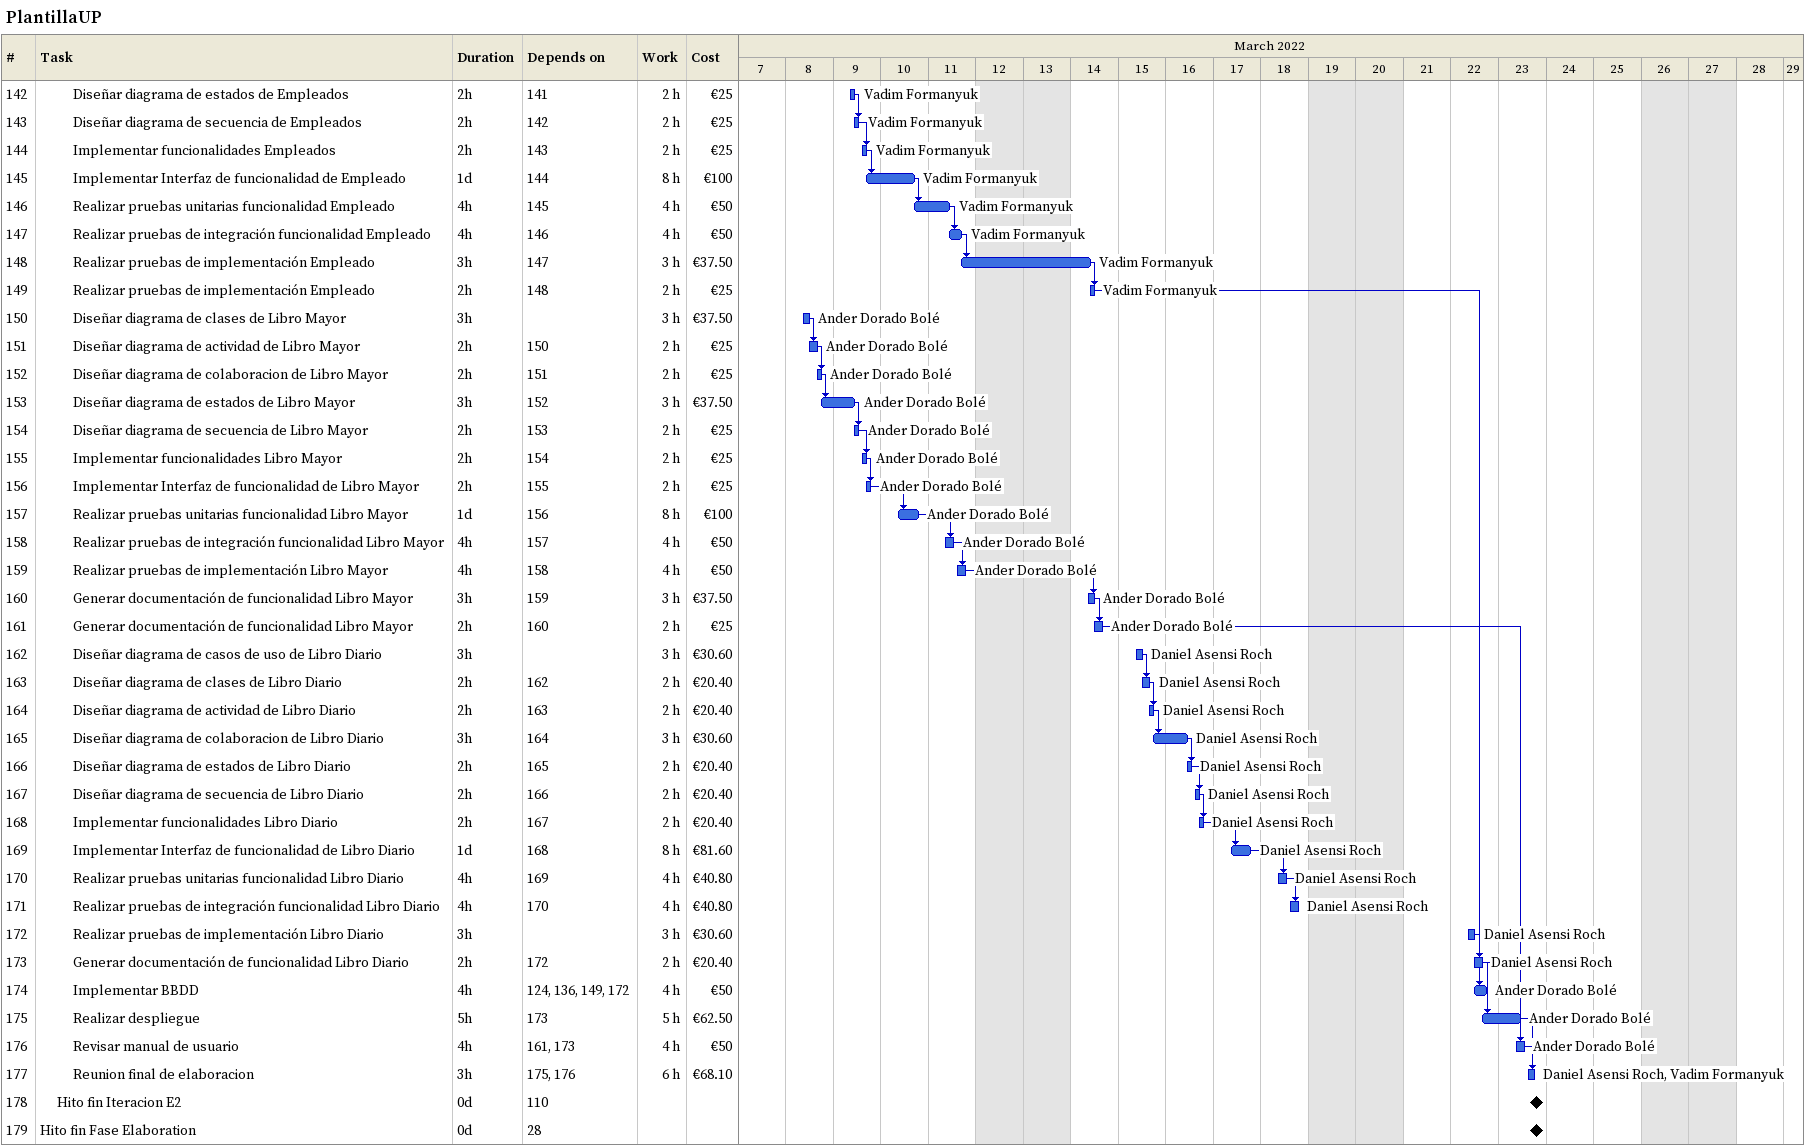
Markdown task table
PlantillaUP

| ID | Level | Task | Duration | Start | Finish | Predecessors | Resources | Work (h) | Cost (€) |
|---|---|---|---|---|---|---|---|---|---|
| 142 | 3 | Diseñar diagrama de estados de Empleados | 2h | 2022-03-09 | 2022-03-09 | 141 | Vadim Formanyuk | 2 | 25 |
| 143 | 3 | Diseñar diagrama de secuencia de Empleados | 2h | 2022-03-09 | 2022-03-09 | 142 | Vadim Formanyuk | 2 | 25 |
| 144 | 3 | Implementar funcionalidades Empleados | 2h | 2022-03-09 | 2022-03-09 | 143 | Vadim Formanyuk | 2 | 25 |
| 145 | 3 | Implementar Interfaz de funcionalidad de Empleado | 1d | 2022-03-09 | 2022-03-10 | 144 | Vadim Formanyuk | 8 | 100 |
| 146 | 3 | Realizar pruebas unitarias funcionalidad Empleado | 4h | 2022-03-10 | 2022-03-11 | 145 | Vadim Formanyuk | 4 | 50 |
| 147 | 3 | Realizar pruebas de integración funcionalidad Empleado | 4h | 2022-03-11 | 2022-03-11 | 146 | Vadim Formanyuk | 4 | 50 |
| 148 | 3 | Realizar pruebas de implementación Empleado | 3h | 2022-03-11 | 2022-03-14 | 147 | Vadim Formanyuk | 3 | 37.50 |
| 149 | 3 | Realizar pruebas de implementación Empleado | 2h | 2022-03-14 | 2022-03-14 | 148 | Vadim Formanyuk | 2 | 25 |
| 150 | 3 | Diseñar diagrama de clases de Libro Mayor | 3h | 2022-03-08 | 2022-03-08 |  | Ander Dorado Bolé | 3 | 37.50 |
| 151 | 3 | Diseñar diagrama de actividad de Libro Mayor | 2h | 2022-03-08 | 2022-03-08 | 150 | Ander Dorado Bolé | 2 | 25 |
| 152 | 3 | Diseñar diagrama de colaboracion de Libro Mayor | 2h | 2022-03-08 | 2022-03-08 | 151 | Ander Dorado Bolé | 2 | 25 |
| 153 | 3 | Diseñar diagrama de estados de Libro Mayor | 3h | 2022-03-08 | 2022-03-09 | 152 | Ander Dorado Bolé | 3 | 37.50 |
| 154 | 3 | Diseñar diagrama de secuencia de Libro Mayor | 2h | 2022-03-09 | 2022-03-09 | 153 | Ander Dorado Bolé | 2 | 25 |
| 155 | 3 | Implementar funcionalidades Libro Mayor | 2h | 2022-03-09 | 2022-03-09 | 154 | Ander Dorado Bolé | 2 | 25 |
| 156 | 3 | Implementar Interfaz de funcionalidad de Libro Mayor | 2h | 2022-03-09 | 2022-03-09 | 155 | Ander Dorado Bolé | 2 | 25 |
| 157 | 3 | Realizar pruebas unitarias funcionalidad Libro Mayor | 1d | 2022-03-10 | 2022-03-10 | 156 | Ander Dorado Bolé | 8 | 100 |
| 158 | 3 | Realizar pruebas de integración funcionalidad Libro Mayor | 4h | 2022-03-11 | 2022-03-11 | 157 | Ander Dorado Bolé | 4 | 50 |
| 159 | 3 | Realizar pruebas de implementación Libro Mayor | 4h | 2022-03-11 | 2022-03-11 | 158 | Ander Dorado Bolé | 4 | 50 |
| 160 | 3 | Generar documentación de funcionalidad Libro Mayor | 3h | 2022-03-14 | 2022-03-14 | 159 | Ander Dorado Bolé | 3 | 37.50 |
| 161 | 3 | Generar documentación de funcionalidad Libro Mayor | 2h | 2022-03-14 | 2022-03-14 | 160 | Ander Dorado Bolé | 2 | 25 |
| 162 | 3 | Diseñar diagrama de casos de uso de Libro Diario | 3h | 2022-03-15 | 2022-03-15 |  | Daniel Asensi Roch | 3 | 30.60 |
| 163 | 3 | Diseñar diagrama de clases de Libro Diario | 2h | 2022-03-15 | 2022-03-15 | 162 | Daniel Asensi Roch | 2 | 20.40 |
| 164 | 3 | Diseñar diagrama de actividad de Libro Diario | 2h | 2022-03-15 | 2022-03-15 | 163 | Daniel Asensi Roch | 2 | 20.40 |
| 165 | 3 | Diseñar diagrama de colaboracion de Libro Diario | 3h | 2022-03-15 | 2022-03-16 | 164 | Daniel Asensi Roch | 3 | 30.60 |
| 166 | 3 | Diseñar diagrama de estados de Libro Diario | 2h | 2022-03-16 | 2022-03-16 | 165 | Daniel Asensi Roch | 2 | 20.40 |
| 167 | 3 | Diseñar diagrama de secuencia de Libro Diario | 2h | 2022-03-16 | 2022-03-16 | 166 | Daniel Asensi Roch | 2 | 20.40 |
| 168 | 3 | Implementar funcionalidades Libro Diario | 2h | 2022-03-16 | 2022-03-16 | 167 | Daniel Asensi Roch | 2 | 20.40 |
| 169 | 3 | Implementar Interfaz de funcionalidad de Libro Diario | 1d | 2022-03-17 | 2022-03-17 | 168 | Daniel Asensi Roch | 8 | 81.60 |
| 170 | 3 | Realizar pruebas unitarias funcionalidad Libro Diario | 4h | 2022-03-18 | 2022-03-18 | 169 | Daniel Asensi Roch | 4 | 40.80 |
| 171 | 3 | Realizar pruebas de integración funcionalidad Libro Diario | 4h | 2022-03-18 | 2022-03-18 | 170 | Daniel Asensi Roch | 4 | 40.80 |
| 172 | 3 | Realizar pruebas de implementación Libro Diario | 3h | 2022-03-22 | 2022-03-22 |  | Daniel Asensi Roch | 3 | 30.60 |
| 173 | 3 | Generar documentación de funcionalidad Libro Diario | 2h | 2022-03-22 | 2022-03-22 | 172 | Daniel Asensi Roch | 2 | 20.40 |
| 174 | 3 | Implementar BBDD | 4h | 2022-03-22 | 2022-03-22 | 124, 136, 149, 172 | Ander Dorado Bolé | 4 | 50 |
| 175 | 3 | Realizar despliegue | 5h | 2022-03-22 | 2022-03-23 | 173 | Ander Dorado Bolé | 5 | 62.50 |
| 176 | 3 | Revisar manual de usuario | 4h | 2022-03-23 | 2022-03-23 | 161, 173 | Ander Dorado Bolé | 4 | 50 |
| 177 | 3 | Reunion final de elaboracion | 3h | 2022-03-23 | 2022-03-23 | 175, 176 | Daniel Asensi Roch, Vadim Formanyuk | 6 | 68.10 |
| 178 | 2 | Hito fin Iteracion E2 | 0d | 2022-03-23 | 2022-03-23 | 110 |  |  |  |
| 179 | 1 | Hito fin Fase Elaboration | 0d | 2022-03-23 | 2022-03-23 | 28 |  |  |  |
